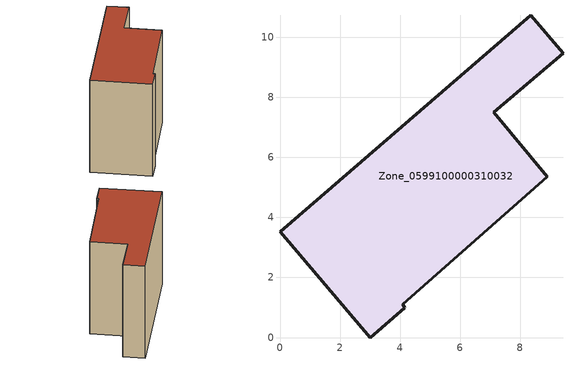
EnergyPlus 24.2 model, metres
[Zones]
Zone_0599100000310032
 floor ground (C_G): 4.09,1.11 4.16,0.99 3,0 0,3.52 8.36,10.73 9.43,9.47 7.12,7.5 8.91,5.35 z0
 wall outside (C_F): 7.12,7.5 9.43,9.47 8.36,10.73 0,3.52 3,0 4.16,0.99 4.09,1.11 8.91,5.35 7.12,7.5 z0:7.71
 roof outside (C_R): 0,3.52 3,0 4.16,0.99 4.09,1.11 8.91,5.35 7.12,7.5 9.43,9.47 8.36,10.73 z7.71
[BUILDING]
Pand.0599100000310032: North Axis=0; Terrain=City; Loads Convergence Tolerance Value=0.04; Temperature Convergence Tolerance Value=0.4; Solar Distribution=FullExterior; Maximum Number of Warmup Days=25; Minimum Number of Warmup Days=1
[Site:Location]
Rotterdam.The.Hague.AP_ZH_NLD Design_Conditions: Latitude=51.96; Longitude=4.45; Time Zone=1; Elevation=-4.5
[SITE:GROUNDTEMPERATURE:BUILDINGSURFACE]
18, 18, 18, 18, 18, 18, 18, 18, 18, 18, 18, 18
[MATERIAL] Thermal Absorptance=0.9; Solar Absorptance=0.7; Visible Absorptance=0.7
Name | Roughness | Thickness | Conductivity | Density | Specific Heat
G.TI.1946 | MediumSmooth | 0.15 | 1 | 540 | 1210
F.TI.1946 | Rough | 0.3 | 0.857143 | 1920 | 840
R.TI.1946 | MediumRough | 0.2 | 0.1 | 1500 | 1000
[CONSTRUCTION]
C_G: G.TI.1946
C_F: F.TI.1946
C_R: R.TI.1946
[ZONE]
Zone_0599100000310032: Type=1; Multiplier=1; Ceiling Height=Autocalculate; Volume=Autocalculate; Floor Area=autocalculate; Part of Total Floor Area=Yes
[ZONEINFILTRATION:DESIGNFLOWRATE]
Infil_Zone_0599100000310032: Zone or ZoneList or Space or SpaceList=Zone_0599100000310032; Schedule=AlwaysOn; Design Flow Rate Calculation Method=Flow/Area; Flow Rate per Floor Area=0.003; Constant Term Coefficient=1; Temperature Term Coefficient=0; Velocity Term Coefficient=0; Velocity Squared Term Coefficient=0
[HVACTEMPLATE:ZONE:IDEALLOADSAIRSYSTEM]
Zone_0599100000310032: Maximum Heating Supply Air Temperature=50; Minimum Cooling Supply Air Temperature=13; Maximum Heating Supply Air Humidity Ratio=0.0156; Minimum Cooling Supply Air Humidity Ratio=0.0077; Heating Limit=NoLimit; Cooling Limit=NoLimit; Dehumidification Control Type=ConstantSensibleHeatRatio; Cooling Sensible Heat Ratio=0.7; Dehumidification Setpoint=60; Humidification Control Type=None; Humidification Setpoint=30; Outdoor Air Method=None; Outdoor Air Flow Rate per Person=0.00944; Outdoor Air Flow Rate per Zone Floor Area=0; Outdoor Air Flow Rate per Zone=0; Demand Controlled Ventilation Type=None; Outdoor Air Economizer Type=NoEconomizer; Heat Recovery Type=None; Sensible Heat Recovery Effectiveness=0.7; Latent Heat Recovery Effectiveness=0.65
[ZONECONTROL:THERMOSTAT]
ThermostatControl_Zone_0599100000310032: Zone or ZoneList=Zone_0599100000310032; Control Type Schedule=DualSetpointControlType; Control 1=Thermostat_Zone_0599100000310032; Temperature Difference Between Cutout And Setpoint=0
[THERMOSTATSETPOINT:DUALSETPOINT]
Thermostat_Zone_0599100000310032: Heating Setpoint Temperature Schedule=HeatingSetpoint_Zone_0599100000310032; Cooling Setpoint Temperature Schedule=CoolingSetpoint_Zone_0599100000310032
[SCHEDULE:COMPACT]
HeatingSetpoint_Zone_0599100000310032: Through: 12/31, For: AllDays, Until: 24:00, 21
CoolingSetpoint_Zone_0599100000310032: Through: 12/31, For: AllDays, Until: 24:00, 24
DualSetpointControlType: Through: 12/31, For: AllDays, Until: 24:00, 4
AlwaysOn: Through: 12/31, For: AllDays, Until: 24:00, 1
